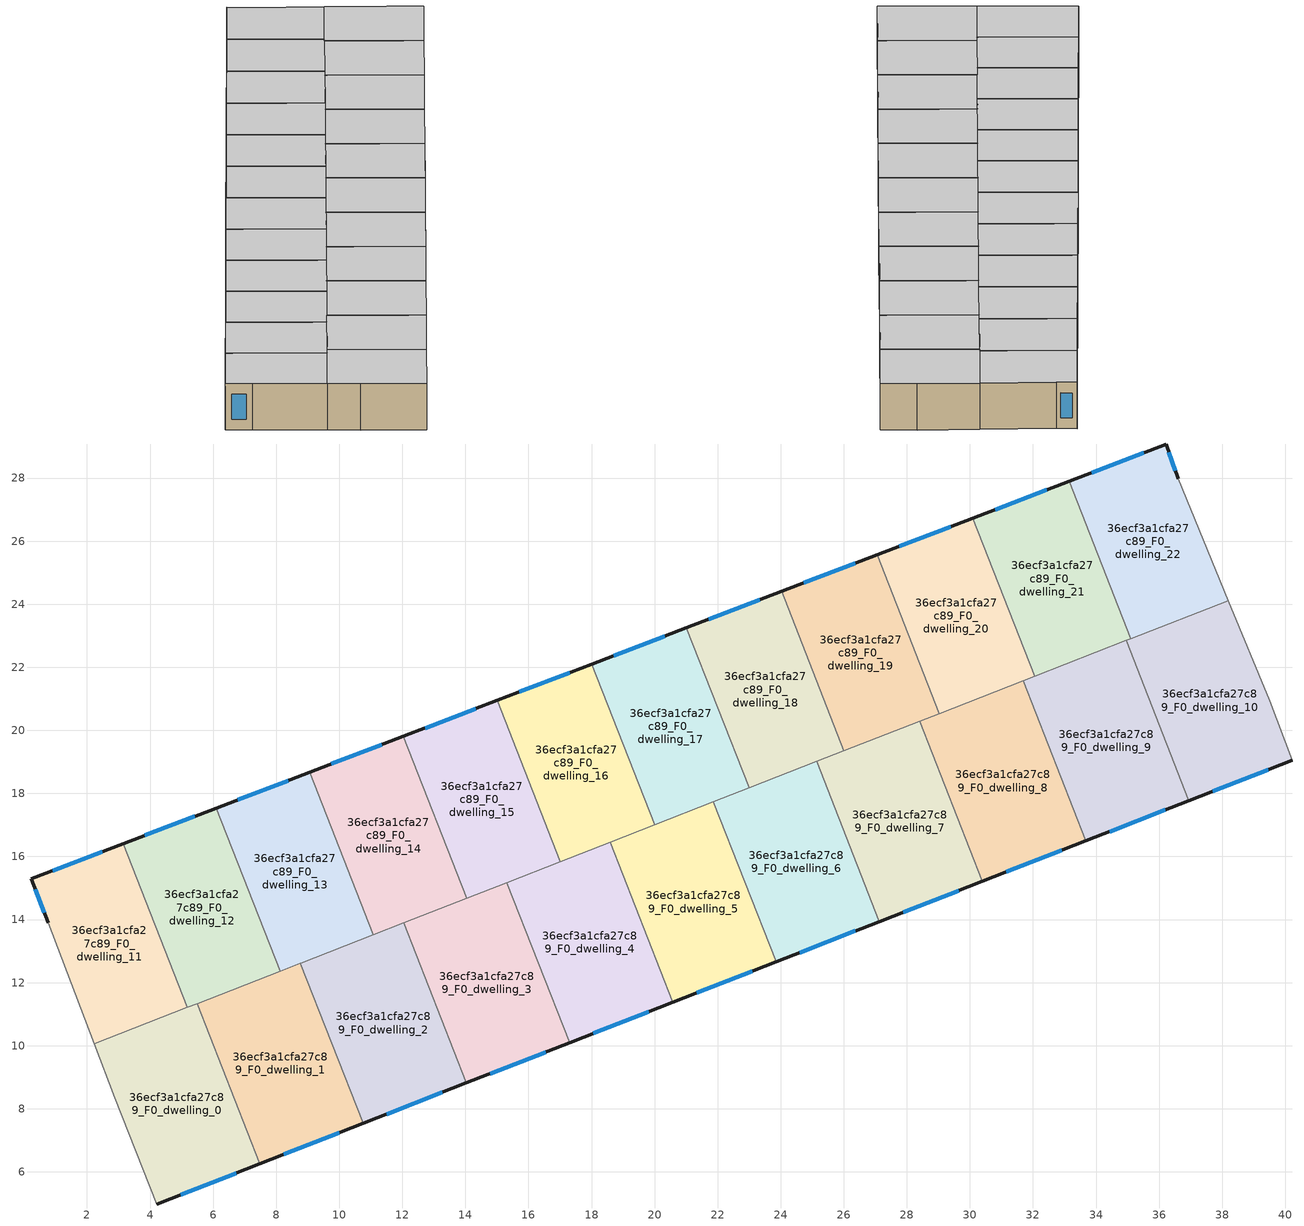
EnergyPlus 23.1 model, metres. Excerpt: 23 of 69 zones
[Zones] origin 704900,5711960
36ecf3a1cfa27c89_F0_dwelling_0
 floor ground (EU_floor_Construction): 5.5,11.34 7.48,6.26 4.21,4.98 2.89,8.34 2.24,10.06 z0
 wall outside (EU_wall_Construction): 4.21,4.98 7.48,6.26 z0:3
 wall to 36ecf3a1cfa27c89_F0_dwelling_1 (EU_wall_Construction): 7.48,6.26 5.5,11.34 z0:3
 wall adiabatic (EU_wall_Construction): 2.24,10.06 2.89,8.34 4.21,4.98 z0:3
 wall to 36ecf3a1cfa27c89_F0_dwelling_11 (EU_wall_Construction): 5.19,11.21 2.24,10.06 z0:3
 wall to 36ecf3a1cfa27c89_F0_dwelling_12 (EU_wall_Construction): 5.5,11.34 5.19,11.21 z0:3
 window (EU_Window_Construction): 4.97,5.28 6.73,5.96 z0.69:2.31
 ceiling to 36ecf3a1cfa27c89_F1_dwelling_0 (EU_floor_Construction): 7.48,6.26 5.5,11.34 2.24,10.06 2.89,8.34 4.21,4.98 z3
36ecf3a1cfa27c89_F0_dwelling_1
 floor ground (EU_floor_Construction): 8.77,12.62 10.76,7.54 7.48,6.26 5.5,11.34 z0
 wall outside (EU_wall_Construction): 7.48,6.26 10.76,7.54 z0:3
 wall to 36ecf3a1cfa27c89_F0_dwelling_2 (EU_wall_Construction): 10.76,7.54 8.77,12.62 z0:3
 wall to 36ecf3a1cfa27c89_F0_dwelling_12 (EU_wall_Construction): 8.13,12.36 5.5,11.34 z0:3
 wall to 36ecf3a1cfa27c89_F0_dwelling_13 (EU_wall_Construction): 8.77,12.62 8.13,12.36 z0:3
 window (EU_Window_Construction): 8.24,6.55 10,7.24 z0.69:2.31
 ceiling to 36ecf3a1cfa27c89_F1_dwelling_1 (EU_floor_Construction): 10.76,7.54 8.77,12.62 5.5,11.34 7.48,6.26 z3
36ecf3a1cfa27c89_F0_dwelling_10
 floor ground (EU_floor_Construction): 38.2,24.12 39.51,20.94 40.22,19.05 36.95,17.77 34.96,22.85 z0
 wall outside (EU_wall_Construction): 36.95,17.77 40.22,19.05 z0:3
 wall adiabatic (EU_wall_Construction): 40.22,19.05 39.51,20.94 38.2,24.12 z0:3
 wall to 36ecf3a1cfa27c89_F0_dwelling_9 (EU_wall_Construction): 34.96,22.85 36.95,17.77 z0:3
 wall to 36ecf3a1cfa27c89_F0_dwelling_22 (EU_wall_Construction): 38.2,24.12 35.1,22.9 z0:3
 wall to 36ecf3a1cfa27c89_F0_dwelling_21 (EU_wall_Construction): 35.1,22.9 34.96,22.85 z0:3
 window (EU_Window_Construction): 37.7,18.07 39.46,18.76 z0.69:2.31
 ceiling to 36ecf3a1cfa27c89_F1_dwelling_10 (EU_floor_Construction): 40.22,19.05 39.51,20.94 38.2,24.12 34.96,22.85 36.95,17.77 z3
36ecf3a1cfa27c89_F0_dwelling_11
 floor ground (EU_floor_Construction): 3.16,16.41 5.19,11.21 2.24,10.06 0.78,13.89 0.23,15.29 z0
 wall outside (EU_wall_Construction): 3.16,16.41 0.23,15.29 0.78,13.89 z0:3
 wall to 36ecf3a1cfa27c89_F0_dwelling_12 (EU_wall_Construction): 5.19,11.21 3.16,16.41 z0:3
 wall adiabatic (EU_wall_Construction): 0.78,13.89 2.24,10.06 z0:3
 window (EU_Window_Construction): 2.48,16.15 0.91,15.55 / 0.36,14.96 0.65,14.22 z0.69:2.31
 ceiling to 36ecf3a1cfa27c89_F1_dwelling_11 (EU_floor_Construction): 5.19,11.21 3.16,16.41 0.23,15.29 0.78,13.89 2.24,10.06 z3
36ecf3a1cfa27c89_F0_dwelling_12
 floor ground (EU_floor_Construction): 6.1,17.54 8.13,12.36 5.19,11.21 3.16,16.41 z0
 wall outside (EU_wall_Construction): 6.1,17.54 3.16,16.41 z0:3
 wall to 36ecf3a1cfa27c89_F0_dwelling_13 (EU_wall_Construction): 8.13,12.36 6.1,17.54 z0:3
 window (EU_Window_Construction): 5.42,17.28 3.84,16.67 z0.69:2.31
 ceiling to 36ecf3a1cfa27c89_F1_dwelling_12 (EU_floor_Construction): 8.13,12.36 6.1,17.54 3.16,16.41 5.19,11.21 z3
36ecf3a1cfa27c89_F0_dwelling_13
 floor ground (EU_floor_Construction): 9.06,18.67 11.08,13.52 8.13,12.36 6.1,17.54 z0
 wall outside (EU_wall_Construction): 9.06,18.67 6.1,17.54 z0:3
 wall to 36ecf3a1cfa27c89_F0_dwelling_14 (EU_wall_Construction): 11.08,13.52 9.06,18.67 z0:3
 wall to 36ecf3a1cfa27c89_F0_dwelling_2 (EU_wall_Construction): 8.77,12.62 11.08,13.52 z0:3
 window (EU_Window_Construction): 8.38,18.41 6.79,17.8 z0.69:2.31
 ceiling to 36ecf3a1cfa27c89_F1_dwelling_13 (EU_floor_Construction): 11.08,13.52 9.06,18.67 6.1,17.54 8.13,12.36 z3
36ecf3a1cfa27c89_F0_dwelling_14
 floor ground (EU_floor_Construction): 12.03,19.81 14.04,14.67 11.08,13.52 9.06,18.67 z0
 wall outside (EU_wall_Construction): 12.03,19.81 9.06,18.67 z0:3
 wall to 36ecf3a1cfa27c89_F0_dwelling_15 (EU_wall_Construction): 14.04,14.67 12.03,19.81 z0:3
 wall to 36ecf3a1cfa27c89_F0_dwelling_3 (EU_wall_Construction): 12.05,13.9 14.04,14.67 z0:3
 wall to 36ecf3a1cfa27c89_F0_dwelling_2 (EU_wall_Construction): 11.08,13.52 12.05,13.89 z0:3
 window (EU_Window_Construction): 11.35,19.55 9.75,18.93 z0.69:2.31
 ceiling to 36ecf3a1cfa27c89_F1_dwelling_14 (EU_floor_Construction): 14.04,14.67 12.03,19.81 9.06,18.67 11.08,13.52 z3
36ecf3a1cfa27c89_F0_dwelling_15
 floor ground (EU_floor_Construction): 15.02,20.95 17.01,15.84 14.04,14.67 12.03,19.81 z0
 wall outside (EU_wall_Construction): 15.02,20.95 12.03,19.81 z0:3
 wall to 36ecf3a1cfa27c89_F0_dwelling_16 (EU_wall_Construction): 17.01,15.84 15.02,20.95 z0:3
 wall to 36ecf3a1cfa27c89_F0_dwelling_4 (EU_wall_Construction): 15.32,15.17 17.01,15.84 z0:3
 wall to 36ecf3a1cfa27c89_F0_dwelling_3 (EU_wall_Construction): 14.04,14.67 15.32,15.17 z0:3
 window (EU_Window_Construction): 14.32,20.69 12.72,20.07 z0.69:2.31
 ceiling to 36ecf3a1cfa27c89_F1_dwelling_15 (EU_floor_Construction): 17.01,15.84 15.02,20.95 12.03,19.81 14.04,14.67 z3
36ecf3a1cfa27c89_F0_dwelling_16
 floor ground (EU_floor_Construction): 18.01,22.1 20,17 17.01,15.84 15.02,20.95 z0
 wall outside (EU_wall_Construction): 18.01,22.1 15.02,20.95 z0:3
 wall to 36ecf3a1cfa27c89_F0_dwelling_17 (EU_wall_Construction): 20,17 18.01,22.1 z0:3
 wall to 36ecf3a1cfa27c89_F0_dwelling_5 (EU_wall_Construction): 18.59,16.45 20,17 z0:3
 wall to 36ecf3a1cfa27c89_F0_dwelling_4 (EU_wall_Construction): 17.01,15.84 18.59,16.45 z0:3
 window (EU_Window_Construction): 17.32,21.83 15.71,21.22 z0.69:2.31
 ceiling to 36ecf3a1cfa27c89_F1_dwelling_16 (EU_floor_Construction): 20,17 18.01,22.1 15.02,20.95 17.01,15.84 z3
36ecf3a1cfa27c89_F0_dwelling_17
 floor ground (EU_floor_Construction): 21.01,23.25 23,18.17 20,17 18.01,22.1 z0
 wall outside (EU_wall_Construction): 21.01,23.25 18.01,22.1 z0:3
 wall to 36ecf3a1cfa27c89_F0_dwelling_18 (EU_wall_Construction): 23,18.17 21.01,23.25 z0:3
 wall to 36ecf3a1cfa27c89_F0_dwelling_6 (EU_wall_Construction): 21.87,17.73 23,18.17 z0:3
 wall to 36ecf3a1cfa27c89_F0_dwelling_5 (EU_wall_Construction): 20,17 21.87,17.73 z0:3
 window (EU_Window_Construction): 20.32,22.98 18.7,22.37 z0.69:2.31
 ceiling to 36ecf3a1cfa27c89_F1_dwelling_17 (EU_floor_Construction): 23,18.17 21.01,23.25 18.01,22.1 20,17 z3
36ecf3a1cfa27c89_F0_dwelling_18
 floor ground (EU_floor_Construction): 24.03,24.41 26.01,19.35 23,18.17 21.01,23.25 z0
 wall outside (EU_wall_Construction): 24.03,24.41 21.01,23.25 z0:3
 wall to 36ecf3a1cfa27c89_F0_dwelling_19 (EU_wall_Construction): 26.01,19.35 24.03,24.41 z0:3
 wall to 36ecf3a1cfa27c89_F0_dwelling_7 (EU_wall_Construction): 25.14,19.01 26.01,19.35 z0:3
 wall to 36ecf3a1cfa27c89_F0_dwelling_6 (EU_wall_Construction): 23,18.17 25.14,19.01 z0:3
 window (EU_Window_Construction): 23.33,24.14 21.71,23.52 z0.69:2.31
 ceiling to 36ecf3a1cfa27c89_F1_dwelling_18 (EU_floor_Construction): 26.01,19.35 24.03,24.41 21.01,23.25 23,18.17 z3
36ecf3a1cfa27c89_F0_dwelling_19
 floor ground (EU_floor_Construction): 27.06,25.57 29.03,20.53 26.01,19.35 24.03,24.41 z0
 wall outside (EU_wall_Construction): 27.06,25.57 24.03,24.41 z0:3
 wall to 36ecf3a1cfa27c89_F0_dwelling_20 (EU_wall_Construction): 29.03,20.53 27.06,25.57 z0:3
 wall to 36ecf3a1cfa27c89_F0_dwelling_8 (EU_wall_Construction): 28.41,20.29 29.03,20.53 z0:3
 wall to 36ecf3a1cfa27c89_F0_dwelling_7 (EU_wall_Construction): 26.01,19.35 28.41,20.29 z0:3
 window (EU_Window_Construction): 26.36,25.3 24.73,24.67 z0.69:2.31
 ceiling to 36ecf3a1cfa27c89_F1_dwelling_19 (EU_floor_Construction): 29.03,20.53 27.06,25.57 24.03,24.41 26.01,19.35 z3
36ecf3a1cfa27c89_F0_dwelling_2
 floor ground (EU_floor_Construction): 12.05,13.89 14.03,8.82 10.76,7.54 8.77,12.62 z0
 wall outside (EU_wall_Construction): 10.76,7.54 14.03,8.82 z0:3
 wall to 36ecf3a1cfa27c89_F0_dwelling_3 (EU_wall_Construction): 14.03,8.82 12.05,13.89 z0:3
 window (EU_Window_Construction): 11.51,7.83 13.27,8.52 z0.69:2.31
 ceiling to 36ecf3a1cfa27c89_F1_dwelling_2 (EU_floor_Construction): 14.03,8.82 12.05,13.89 8.77,12.62 10.76,7.54 z3
36ecf3a1cfa27c89_F0_dwelling_20
 floor ground (EU_floor_Construction): 30.1,26.73 32.06,21.71 29.03,20.53 27.06,25.57 z0
 wall outside (EU_wall_Construction): 30.1,26.73 27.06,25.57 z0:3
 wall to 36ecf3a1cfa27c89_F0_dwelling_21 (EU_wall_Construction): 32.06,21.71 30.1,26.73 z0:3
 wall to 36ecf3a1cfa27c89_F0_dwelling_9 (EU_wall_Construction): 31.69,21.57 32.06,21.71 z0:3
 wall to 36ecf3a1cfa27c89_F0_dwelling_8 (EU_wall_Construction): 29.03,20.53 31.69,21.57 z0:3
 window (EU_Window_Construction): 29.39,26.46 27.76,25.84 z0.69:2.31
 ceiling to 36ecf3a1cfa27c89_F1_dwelling_20 (EU_floor_Construction): 32.06,21.71 30.1,26.73 27.06,25.57 29.03,20.53 z3
36ecf3a1cfa27c89_F0_dwelling_21
 floor ground (EU_floor_Construction): 33.15,27.9 35.1,22.91 32.06,21.71 30.1,26.73 z0
 wall outside (EU_wall_Construction): 33.15,27.9 30.1,26.73 z0:3
 wall to 36ecf3a1cfa27c89_F0_dwelling_22 (EU_wall_Construction): 35.1,22.91 33.15,27.9 z0:3
 wall to 36ecf3a1cfa27c89_F0_dwelling_9 (EU_wall_Construction): 32.06,21.72 34.96,22.85 z0:3
 window (EU_Window_Construction): 32.44,27.63 30.8,27 z0.69:2.31
 ceiling to 36ecf3a1cfa27c89_F1_dwelling_21 (EU_floor_Construction): 35.1,22.91 33.15,27.9 30.1,26.73 32.06,21.71 z3
36ecf3a1cfa27c89_F0_dwelling_22
 floor ground (EU_floor_Construction): 36.6,27.98 38.2,24.12 35.1,22.91 33.15,27.9 36.22,29.08 z0
 wall outside (EU_wall_Construction): 36.6,27.98 36.22,29.08 33.15,27.9 z0:3
 wall adiabatic (EU_wall_Construction): 38.2,24.12 36.6,27.98 z0:3
 window (EU_Window_Construction): 35.51,28.81 33.86,28.17 / 36.52,28.24 36.31,28.83 z0.69:2.31
 ceiling to 36ecf3a1cfa27c89_F1_dwelling_22 (EU_floor_Construction): 38.2,24.12 36.6,27.98 36.22,29.08 33.15,27.9 35.1,22.91 z3
36ecf3a1cfa27c89_F0_dwelling_3
 floor ground (EU_floor_Construction): 15.32,15.17 17.3,10.1 14.03,8.82 12.05,13.89 z0
 wall outside (EU_wall_Construction): 14.03,8.82 17.3,10.1 z0:3
 wall to 36ecf3a1cfa27c89_F0_dwelling_4 (EU_wall_Construction): 17.3,10.1 15.32,15.17 z0:3
 window (EU_Window_Construction): 14.79,9.11 16.55,9.8 z0.69:2.31
 ceiling to 36ecf3a1cfa27c89_F1_dwelling_3 (EU_floor_Construction): 17.3,10.1 15.32,15.17 12.05,13.89 14.03,8.82 z3
36ecf3a1cfa27c89_F0_dwelling_4
 floor ground (EU_floor_Construction): 18.59,16.45 20.58,11.38 17.3,10.1 15.32,15.17 z0
 wall outside (EU_wall_Construction): 17.3,10.1 20.58,11.38 z0:3
 wall to 36ecf3a1cfa27c89_F0_dwelling_5 (EU_wall_Construction): 20.58,11.38 18.59,16.45 z0:3
 window (EU_Window_Construction): 18.06,10.39 19.82,11.08 z0.69:2.31
 ceiling to 36ecf3a1cfa27c89_F1_dwelling_4 (EU_floor_Construction): 20.58,11.38 18.59,16.45 15.32,15.17 17.3,10.1 z3
36ecf3a1cfa27c89_F0_dwelling_5
 floor ground (EU_floor_Construction): 21.87,17.73 23.85,12.66 20.58,11.38 18.59,16.45 z0
 wall outside (EU_wall_Construction): 20.58,11.38 23.85,12.66 z0:3
 wall to 36ecf3a1cfa27c89_F0_dwelling_6 (EU_wall_Construction): 23.85,12.66 21.87,17.73 z0:3
 window (EU_Window_Construction): 21.34,11.67 23.09,12.36 z0.69:2.31
 ceiling to 36ecf3a1cfa27c89_F1_dwelling_5 (EU_floor_Construction): 23.85,12.66 21.87,17.73 18.59,16.45 20.58,11.38 z3
36ecf3a1cfa27c89_F0_dwelling_6
 floor ground (EU_floor_Construction): 25.14,19.01 27.12,13.93 23.85,12.66 21.87,17.73 z0
 wall outside (EU_wall_Construction): 23.85,12.66 27.12,13.93 z0:3
 wall to 36ecf3a1cfa27c89_F0_dwelling_7 (EU_wall_Construction): 27.12,13.93 25.14,19.01 z0:3
 window (EU_Window_Construction): 24.61,12.95 26.37,13.64 z0.69:2.31
 ceiling to 36ecf3a1cfa27c89_F1_dwelling_6 (EU_floor_Construction): 27.12,13.93 25.14,19.01 21.87,17.73 23.85,12.66 z3
36ecf3a1cfa27c89_F0_dwelling_7
 floor ground (EU_floor_Construction): 28.41,20.29 30.4,15.21 27.12,13.93 25.14,19.01 z0
 wall outside (EU_wall_Construction): 27.12,13.93 30.4,15.21 z0:3
 wall to 36ecf3a1cfa27c89_F0_dwelling_8 (EU_wall_Construction): 30.4,15.21 28.41,20.29 z0:3
 window (EU_Window_Construction): 27.88,14.23 29.64,14.92 z0.69:2.31
 ceiling to 36ecf3a1cfa27c89_F1_dwelling_7 (EU_floor_Construction): 30.4,15.21 28.41,20.29 25.14,19.01 27.12,13.93 z3
36ecf3a1cfa27c89_F0_dwelling_8
 floor ground (EU_floor_Construction): 31.69,21.57 33.67,16.49 30.4,15.21 28.41,20.29 z0
 wall outside (EU_wall_Construction): 30.4,15.21 33.67,16.49 z0:3
 wall to 36ecf3a1cfa27c89_F0_dwelling_9 (EU_wall_Construction): 33.67,16.49 31.69,21.57 z0:3
 window (EU_Window_Construction): 31.16,15.51 32.91,16.2 z0.69:2.31
 ceiling to 36ecf3a1cfa27c89_F1_dwelling_8 (EU_floor_Construction): 33.67,16.49 31.69,21.57 28.41,20.29 30.4,15.21 z3
36ecf3a1cfa27c89_F0_dwelling_9
 floor ground (EU_floor_Construction): 34.96,22.85 36.95,17.77 33.67,16.49 31.69,21.57 z0
 wall outside (EU_wall_Construction): 33.67,16.49 36.95,17.77 z0:3
 window (EU_Window_Construction): 34.43,16.79 36.19,17.48 z0.69:2.31
 ceiling to 36ecf3a1cfa27c89_F1_dwelling_9 (EU_floor_Construction): 36.95,17.77 34.96,22.85 31.69,21.57 33.67,16.49 z3
[Building]
EU S2 Campaign: North Axis=0; Terrain=City; Solar Distribution=FullExterior
[Site:Location]
London: Latitude=51.5; Longitude=-0.5; Time Zone=0; Elevation=25
[SizingPeriod:WeatherFileDays]
AnnualSizingPeriod: Begin Month=1; Begin Day of Month=1; End Month=12; End Day of Month=31; Day of Week for Start Day=Monday; Use Weather File Daylight Saving Period=No; Use Weather File Rain and Snow Indicators=No
[MATERIAL]
EU_InternalMass_Material: Roughness=MediumRough; Thickness=0.1; Conductivity=1; Density=1800; Specific Heat=900; Thermal Absorptance=0.9; Solar Absorptance=0.7; Visible Absorptance=0.7
[MATERIAL:NOMASS] Roughness=MediumRough; Thermal Absorptance=0.9; Solar Absorptance=0.7; Visible Absorptance=0.7
Name | Thermal Resistance
EU_wall_NoMass | 0.635353
EU_floor_NoMass | 1.96382
[WINDOWMATERIAL:SIMPLEGLAZINGSYSTEM]
EU_Window_SimpleGlazing: UFactor=2.96269; Solar Heat Gain Coefficient=0.76; Visible Transmittance=0.76
[CONSTRUCTION]
EU_wall_Construction: EU_wall_NoMass
EU_floor_Construction: EU_floor_NoMass
EU_InternalMass_Construction: EU_InternalMass_Material
EU_Window_Construction: EU_Window_SimpleGlazing
[ZONE] Type=1; Multiplier=1; Ceiling Height=autocalculate; Floor Area=autocalculate; Part of Total Floor Area=Yes
Name | Volume
36ecf3a1cfa27c89_F0_dwelling_0 | 57.4893
36ecf3a1cfa27c89_F0_dwelling_1 | 57.4871
36ecf3a1cfa27c89_F0_dwelling_10 | 57.4812
36ecf3a1cfa27c89_F0_dwelling_11 | 52.7073
36ecf3a1cfa27c89_F0_dwelling_12 | 52.7051
36ecf3a1cfa27c89_F0_dwelling_13 | 52.7109
36ecf3a1cfa27c89_F0_dwelling_14 | 52.689
36ecf3a1cfa27c89_F0_dwelling_15 | 52.7161
36ecf3a1cfa27c89_F0_dwelling_16; 36ecf3a1cfa27c89_F0_dwelling_17 | 52.7036
36ecf3a1cfa27c89_F0_dwelling_18 | 52.7175
36ecf3a1cfa27c89_F0_dwelling_19 | 52.7058
36ecf3a1cfa27c89_F0_dwelling_2 | 57.4995
36ecf3a1cfa27c89_F0_dwelling_20 | 52.7095
36ecf3a1cfa27c89_F0_dwelling_21 | 52.7007
36ecf3a1cfa27c89_F0_dwelling_22 | 52.7043
36ecf3a1cfa27c89_F0_dwelling_3; 36ecf3a1cfa27c89_F0_dwelling_7 | 57.4834
36ecf3a1cfa27c89_F0_dwelling_4; 36ecf3a1cfa27c89_F0_dwelling_8 | 57.4907
36ecf3a1cfa27c89_F0_dwelling_5; 36ecf3a1cfa27c89_F0_dwelling_9 | 57.5002
36ecf3a1cfa27c89_F0_dwelling_6 | 57.4761
[INTERNALMASS] Construction=EU_InternalMass_Construction
Name | Zone or ZoneList | Surface Area
36ecf3a1cfa27c89_F0_dwelling_0_EU_InternalMass | 36ecf3a1cfa27c89_F0_dwelling_0 | 19.1634
36ecf3a1cfa27c89_F0_dwelling_1_EU_InternalMass | 36ecf3a1cfa27c89_F0_dwelling_1 | 19.1624
36ecf3a1cfa27c89_F0_dwelling_2_EU_InternalMass | 36ecf3a1cfa27c89_F0_dwelling_2 | 19.1668
36ecf3a1cfa27c89_F0_dwelling_3_EU_InternalMass | 36ecf3a1cfa27c89_F0_dwelling_3 | 19.161
36ecf3a1cfa27c89_F0_dwelling_4_EU_InternalMass | 36ecf3a1cfa27c89_F0_dwelling_4 | 19.1636
36ecf3a1cfa27c89_F0_dwelling_5_EU_InternalMass | 36ecf3a1cfa27c89_F0_dwelling_5 | 19.1668
36ecf3a1cfa27c89_F0_dwelling_6_EU_InternalMass | 36ecf3a1cfa27c89_F0_dwelling_6 | 19.1591
36ecf3a1cfa27c89_F0_dwelling_7_EU_InternalMass | 36ecf3a1cfa27c89_F0_dwelling_7 | 19.161
36ecf3a1cfa27c89_F0_dwelling_8_EU_InternalMass | 36ecf3a1cfa27c89_F0_dwelling_8 | 19.1636
36ecf3a1cfa27c89_F0_dwelling_9_EU_InternalMass | 36ecf3a1cfa27c89_F0_dwelling_9 | 19.1668
36ecf3a1cfa27c89_F0_dwelling_10_EU_InternalMass | 36ecf3a1cfa27c89_F0_dwelling_10 | 19.1605
36ecf3a1cfa27c89_F0_dwelling_11_EU_InternalMass | 36ecf3a1cfa27c89_F0_dwelling_11 | 17.5692
36ecf3a1cfa27c89_F0_dwelling_12_EU_InternalMass | 36ecf3a1cfa27c89_F0_dwelling_12 | 17.5682
36ecf3a1cfa27c89_F0_dwelling_13_EU_InternalMass | 36ecf3a1cfa27c89_F0_dwelling_13 | 17.5702
36ecf3a1cfa27c89_F0_dwelling_14_EU_InternalMass | 36ecf3a1cfa27c89_F0_dwelling_14 | 17.5631
36ecf3a1cfa27c89_F0_dwelling_15_EU_InternalMass | 36ecf3a1cfa27c89_F0_dwelling_15 | 17.5717
36ecf3a1cfa27c89_F0_dwelling_16_EU_InternalMass | 36ecf3a1cfa27c89_F0_dwelling_16 | 17.5676
36ecf3a1cfa27c89_F0_dwelling_17_EU_InternalMass | 36ecf3a1cfa27c89_F0_dwelling_17 | 17.568
36ecf3a1cfa27c89_F0_dwelling_18_EU_InternalMass | 36ecf3a1cfa27c89_F0_dwelling_18 | 17.5725
36ecf3a1cfa27c89_F0_dwelling_19_EU_InternalMass | 36ecf3a1cfa27c89_F0_dwelling_19 | 17.5688
36ecf3a1cfa27c89_F0_dwelling_20_EU_InternalMass | 36ecf3a1cfa27c89_F0_dwelling_20 | 17.5697
36ecf3a1cfa27c89_F0_dwelling_21_EU_InternalMass | 36ecf3a1cfa27c89_F0_dwelling_21 | 17.5669
36ecf3a1cfa27c89_F0_dwelling_22_EU_InternalMass | 36ecf3a1cfa27c89_F0_dwelling_22 | 17.5682
[OTHEREQUIPMENT] Fuel Type=Electricity; Design Level Calculation Method=Watts/Area; Power per Zone Floor Area=1; Fraction Latent=0; Fraction Radiant=0; Fraction Lost=0; Carbon Dioxide Generation Rate=0; EndUse Subcategory=EU_Step8_InternalGains
Name | Zone or ZoneList or Space or SpaceList | Schedule
EU_Step8_InternalGain_36ecf3a1cfa27c89_F0_dwelling_0_f000 | 36ecf3a1cfa27c89_F0_dwelling_0 | EU_Step8_GainSchedule_36ecf3a1cfa27c89_F0_dwelling_0_f000
EU_Step8_InternalGain_36ecf3a1cfa27c89_F0_dwelling_1_f000 | 36ecf3a1cfa27c89_F0_dwelling_1 | EU_Step8_GainSchedule_36ecf3a1cfa27c89_F0_dwelling_1_f000
EU_Step8_InternalGain_36ecf3a1cfa27c89_F0_dwelling_2_f000 | 36ecf3a1cfa27c89_F0_dwelling_2 | EU_Step8_GainSchedule_36ecf3a1cfa27c89_F0_dwelling_2_f000
EU_Step8_InternalGain_36ecf3a1cfa27c89_F0_dwelling_3_f000 | 36ecf3a1cfa27c89_F0_dwelling_3 | EU_Step8_GainSchedule_36ecf3a1cfa27c89_F0_dwelling_3_f000
EU_Step8_InternalGain_36ecf3a1cfa27c89_F0_dwelling_4_f000 | 36ecf3a1cfa27c89_F0_dwelling_4 | EU_Step8_GainSchedule_36ecf3a1cfa27c89_F0_dwelling_4_f000
EU_Step8_InternalGain_36ecf3a1cfa27c89_F0_dwelling_5_f000 | 36ecf3a1cfa27c89_F0_dwelling_5 | EU_Step8_GainSchedule_36ecf3a1cfa27c89_F0_dwelling_5_f000
EU_Step8_InternalGain_36ecf3a1cfa27c89_F0_dwelling_6_f000 | 36ecf3a1cfa27c89_F0_dwelling_6 | EU_Step8_GainSchedule_36ecf3a1cfa27c89_F0_dwelling_6_f000
EU_Step8_InternalGain_36ecf3a1cfa27c89_F0_dwelling_7_f000 | 36ecf3a1cfa27c89_F0_dwelling_7 | EU_Step8_GainSchedule_36ecf3a1cfa27c89_F0_dwelling_7_f000
EU_Step8_InternalGain_36ecf3a1cfa27c89_F0_dwelling_8_f000 | 36ecf3a1cfa27c89_F0_dwelling_8 | EU_Step8_GainSchedule_36ecf3a1cfa27c89_F0_dwelling_8_f000
EU_Step8_InternalGain_36ecf3a1cfa27c89_F0_dwelling_9_f000 | 36ecf3a1cfa27c89_F0_dwelling_9 | EU_Step8_GainSchedule_36ecf3a1cfa27c89_F0_dwelling_9_f000
EU_Step8_InternalGain_36ecf3a1cfa27c89_F0_dwelling_10_f000 | 36ecf3a1cfa27c89_F0_dwelling_10 | EU_Step8_GainSchedule_36ecf3a1cfa27c89_F0_dwelling_10_f000
EU_Step8_InternalGain_36ecf3a1cfa27c89_F0_dwelling_11_f000 | 36ecf3a1cfa27c89_F0_dwelling_11 | EU_Step8_GainSchedule_36ecf3a1cfa27c89_F0_dwelling_11_f000
EU_Step8_InternalGain_36ecf3a1cfa27c89_F0_dwelling_12_f000 | 36ecf3a1cfa27c89_F0_dwelling_12 | EU_Step8_GainSchedule_36ecf3a1cfa27c89_F0_dwelling_12_f000
EU_Step8_InternalGain_36ecf3a1cfa27c89_F0_dwelling_13_f000 | 36ecf3a1cfa27c89_F0_dwelling_13 | EU_Step8_GainSchedule_36ecf3a1cfa27c89_F0_dwelling_13_f000
EU_Step8_InternalGain_36ecf3a1cfa27c89_F0_dwelling_14_f000 | 36ecf3a1cfa27c89_F0_dwelling_14 | EU_Step8_GainSchedule_36ecf3a1cfa27c89_F0_dwelling_14_f000
EU_Step8_InternalGain_36ecf3a1cfa27c89_F0_dwelling_15_f000 | 36ecf3a1cfa27c89_F0_dwelling_15 | EU_Step8_GainSchedule_36ecf3a1cfa27c89_F0_dwelling_15_f000
EU_Step8_InternalGain_36ecf3a1cfa27c89_F0_dwelling_16_f000 | 36ecf3a1cfa27c89_F0_dwelling_16 | EU_Step8_GainSchedule_36ecf3a1cfa27c89_F0_dwelling_16_f000
EU_Step8_InternalGain_36ecf3a1cfa27c89_F0_dwelling_17_f000 | 36ecf3a1cfa27c89_F0_dwelling_17 | EU_Step8_GainSchedule_36ecf3a1cfa27c89_F0_dwelling_17_f000
EU_Step8_InternalGain_36ecf3a1cfa27c89_F0_dwelling_18_f000 | 36ecf3a1cfa27c89_F0_dwelling_18 | EU_Step8_GainSchedule_36ecf3a1cfa27c89_F0_dwelling_18_f000
EU_Step8_InternalGain_36ecf3a1cfa27c89_F0_dwelling_19_f000 | 36ecf3a1cfa27c89_F0_dwelling_19 | EU_Step8_GainSchedule_36ecf3a1cfa27c89_F0_dwelling_19_f000
EU_Step8_InternalGain_36ecf3a1cfa27c89_F0_dwelling_20_f000 | 36ecf3a1cfa27c89_F0_dwelling_20 | EU_Step8_GainSchedule_36ecf3a1cfa27c89_F0_dwelling_20_f000
EU_Step8_InternalGain_36ecf3a1cfa27c89_F0_dwelling_21_f000 | 36ecf3a1cfa27c89_F0_dwelling_21 | EU_Step8_GainSchedule_36ecf3a1cfa27c89_F0_dwelling_21_f000
EU_Step8_InternalGain_36ecf3a1cfa27c89_F0_dwelling_22_f000 | 36ecf3a1cfa27c89_F0_dwelling_22 | EU_Step8_GainSchedule_36ecf3a1cfa27c89_F0_dwelling_22_f000
[ZONEVENTILATION:DESIGNFLOWRATE] Schedule=EU_AlwaysOn; Design Flow Rate Calculation Method=AirChanges/Hour; Air Changes per Hour=0.555504; Ventilation Type=Natural; Fan Pressure Rise=0; Fan Total Efficiency=1; Constant Term Coefficient=1; Temperature Term Coefficient=0; Velocity Term Coefficient=0; Velocity Squared Term Coefficient=0; Minimum Indoor Temperature=-100; Maximum Indoor Temperature=100; Delta Temperature=-100; Minimum Outdoor Temperature=-100; Maximum Outdoor Temperature=100; Maximum Wind Speed=40
Name | Zone or ZoneList or Space or SpaceList
EU_ConstantAir_36ecf3a1cfa27c89_F0_dwelling_0 | 36ecf3a1cfa27c89_F0_dwelling_0
EU_ConstantAir_36ecf3a1cfa27c89_F0_dwelling_1 | 36ecf3a1cfa27c89_F0_dwelling_1
EU_ConstantAir_36ecf3a1cfa27c89_F0_dwelling_2 | 36ecf3a1cfa27c89_F0_dwelling_2
EU_ConstantAir_36ecf3a1cfa27c89_F0_dwelling_3 | 36ecf3a1cfa27c89_F0_dwelling_3
EU_ConstantAir_36ecf3a1cfa27c89_F0_dwelling_4 | 36ecf3a1cfa27c89_F0_dwelling_4
EU_ConstantAir_36ecf3a1cfa27c89_F0_dwelling_5 | 36ecf3a1cfa27c89_F0_dwelling_5
EU_ConstantAir_36ecf3a1cfa27c89_F0_dwelling_6 | 36ecf3a1cfa27c89_F0_dwelling_6
EU_ConstantAir_36ecf3a1cfa27c89_F0_dwelling_7 | 36ecf3a1cfa27c89_F0_dwelling_7
EU_ConstantAir_36ecf3a1cfa27c89_F0_dwelling_8 | 36ecf3a1cfa27c89_F0_dwelling_8
EU_ConstantAir_36ecf3a1cfa27c89_F0_dwelling_9 | 36ecf3a1cfa27c89_F0_dwelling_9
EU_ConstantAir_36ecf3a1cfa27c89_F0_dwelling_10 | 36ecf3a1cfa27c89_F0_dwelling_10
EU_ConstantAir_36ecf3a1cfa27c89_F0_dwelling_11 | 36ecf3a1cfa27c89_F0_dwelling_11
EU_ConstantAir_36ecf3a1cfa27c89_F0_dwelling_12 | 36ecf3a1cfa27c89_F0_dwelling_12
EU_ConstantAir_36ecf3a1cfa27c89_F0_dwelling_13 | 36ecf3a1cfa27c89_F0_dwelling_13
EU_ConstantAir_36ecf3a1cfa27c89_F0_dwelling_14 | 36ecf3a1cfa27c89_F0_dwelling_14
EU_ConstantAir_36ecf3a1cfa27c89_F0_dwelling_15 | 36ecf3a1cfa27c89_F0_dwelling_15
EU_ConstantAir_36ecf3a1cfa27c89_F0_dwelling_16 | 36ecf3a1cfa27c89_F0_dwelling_16
EU_ConstantAir_36ecf3a1cfa27c89_F0_dwelling_17 | 36ecf3a1cfa27c89_F0_dwelling_17
EU_ConstantAir_36ecf3a1cfa27c89_F0_dwelling_18 | 36ecf3a1cfa27c89_F0_dwelling_18
EU_ConstantAir_36ecf3a1cfa27c89_F0_dwelling_19 | 36ecf3a1cfa27c89_F0_dwelling_19
EU_ConstantAir_36ecf3a1cfa27c89_F0_dwelling_20 | 36ecf3a1cfa27c89_F0_dwelling_20
EU_ConstantAir_36ecf3a1cfa27c89_F0_dwelling_21 | 36ecf3a1cfa27c89_F0_dwelling_21
EU_ConstantAir_36ecf3a1cfa27c89_F0_dwelling_22 | 36ecf3a1cfa27c89_F0_dwelling_22
[HVACTEMPLATE:THERMOSTAT] Constant Heating Setpoint=20; Constant Cooling Setpoint=50
EU_HeatOnly_36ecf3a1cfa27c89_F0_dwelling_0; EU_HeatOnly_36ecf3a1cfa27c89_F0_dwelling_1; EU_HeatOnly_36ecf3a1cfa27c89_F0_dwelling_2; EU_HeatOnly_36ecf3a1cfa27c89_F0_dwelling_3; EU_HeatOnly_36ecf3a1cfa27c89_F0_dwelling_4; EU_HeatOnly_36ecf3a1cfa27c89_F0_dwelling_5; EU_HeatOnly_36ecf3a1cfa27c89_F0_dwelling_6; EU_HeatOnly_36ecf3a1cfa27c89_F0_dwelling_7; EU_HeatOnly_36ecf3a1cfa27c89_F0_dwelling_8; EU_HeatOnly_36ecf3a1cfa27c89_F0_dwelling_9; EU_HeatOnly_36ecf3a1cfa27c89_F0_dwelling_10; EU_HeatOnly_36ecf3a1cfa27c89_F0_dwelling_11; EU_HeatOnly_36ecf3a1cfa27c89_F0_dwelling_12; EU_HeatOnly_36ecf3a1cfa27c89_F0_dwelling_13; EU_HeatOnly_36ecf3a1cfa27c89_F0_dwelling_14; EU_HeatOnly_36ecf3a1cfa27c89_F0_dwelling_15; EU_HeatOnly_36ecf3a1cfa27c89_F0_dwelling_16; EU_HeatOnly_36ecf3a1cfa27c89_F0_dwelling_17; EU_HeatOnly_36ecf3a1cfa27c89_F0_dwelling_18; EU_HeatOnly_36ecf3a1cfa27c89_F0_dwelling_19; EU_HeatOnly_36ecf3a1cfa27c89_F0_dwelling_20; EU_HeatOnly_36ecf3a1cfa27c89_F0_dwelling_21; EU_HeatOnly_36ecf3a1cfa27c89_F0_dwelling_22; EU_HeatOnly_36ecf3a1cfa27c89_F1_dwelling_0; EU_HeatOnly_36ecf3a1cfa27c89_F1_dwelling_1; EU_HeatOnly_36ecf3a1cfa27c89_F1_dwelling_2; EU_HeatOnly_36ecf3a1cfa27c89_F1_dwelling_3; EU_HeatOnly_36ecf3a1cfa27c89_F1_dwelling_4; EU_HeatOnly_36ecf3a1cfa27c89_F1_dwelling_5; EU_HeatOnly_36ecf3a1cfa27c89_F1_dwelling_6; EU_HeatOnly_36ecf3a1cfa27c89_F1_dwelling_7; EU_HeatOnly_36ecf3a1cfa27c89_F1_dwelling_8; EU_HeatOnly_36ecf3a1cfa27c89_F1_dwelling_9; EU_HeatOnly_36ecf3a1cfa27c89_F1_dwelling_10; EU_HeatOnly_36ecf3a1cfa27c89_F1_dwelling_11; EU_HeatOnly_36ecf3a1cfa27c89_F1_dwelling_12; EU_HeatOnly_36ecf3a1cfa27c89_F1_dwelling_13; EU_HeatOnly_36ecf3a1cfa27c89_F1_dwelling_14; EU_HeatOnly_36ecf3a1cfa27c89_F1_dwelling_15; EU_HeatOnly_36ecf3a1cfa27c89_F1_dwelling_16; EU_HeatOnly_36ecf3a1cfa27c89_F1_dwelling_17; EU_HeatOnly_36ecf3a1cfa27c89_F1_dwelling_18; EU_HeatOnly_36ecf3a1cfa27c89_F1_dwelling_19; EU_HeatOnly_36ecf3a1cfa27c89_F1_dwelling_20; EU_HeatOnly_36ecf3a1cfa27c89_F1_dwelling_21; EU_HeatOnly_36ecf3a1cfa27c89_F1_dwelling_22; EU_HeatOnly_36ecf3a1cfa27c89_F2_dwelling_0; EU_HeatOnly_36ecf3a1cfa27c89_F2_dwelling_1; EU_HeatOnly_36ecf3a1cfa27c89_F2_dwelling_2; EU_HeatOnly_36ecf3a1cfa27c89_F2_dwelling_3; EU_HeatOnly_36ecf3a1cfa27c89_F2_dwelling_4; EU_HeatOnly_36ecf3a1cfa27c89_F2_dwelling_5; EU_HeatOnly_36ecf3a1cfa27c89_F2_dwelling_6; EU_HeatOnly_36ecf3a1cfa27c89_F2_dwelling_7; EU_HeatOnly_36ecf3a1cfa27c89_F2_dwelling_8; EU_HeatOnly_36ecf3a1cfa27c89_F2_dwelling_9; EU_HeatOnly_36ecf3a1cfa27c89_F2_dwelling_10; EU_HeatOnly_36ecf3a1cfa27c89_F2_dwelling_11; EU_HeatOnly_36ecf3a1cfa27c89_F2_dwelling_12; EU_HeatOnly_36ecf3a1cfa27c89_F2_dwelling_13; EU_HeatOnly_36ecf3a1cfa27c89_F2_dwelling_14; EU_HeatOnly_36ecf3a1cfa27c89_F2_dwelling_15; EU_HeatOnly_36ecf3a1cfa27c89_F2_dwelling_16; EU_HeatOnly_36ecf3a1cfa27c89_F2_dwelling_17; EU_HeatOnly_36ecf3a1cfa27c89_F2_dwelling_18; EU_HeatOnly_36ecf3a1cfa27c89_F2_dwelling_19; EU_HeatOnly_36ecf3a1cfa27c89_F2_dwelling_20; EU_HeatOnly_36ecf3a1cfa27c89_F2_dwelling_21; EU_HeatOnly_36ecf3a1cfa27c89_F2_dwelling_22
[HVACTEMPLATE:ZONE:IDEALLOADSAIRSYSTEM] System Availability Schedule=EU_AlwaysOn; Maximum Heating Supply Air Temperature=50; Minimum Cooling Supply Air Temperature=13; Maximum Heating Supply Air Humidity Ratio=0.0156; Minimum Cooling Supply Air Humidity Ratio=0.0077; Heating Limit=NoLimit; Cooling Limit=NoLimit; Heating Availability Schedule=EU_AlwaysOn; Cooling Availability Schedule=EU_CoolingOff; Dehumidification Control Type=ConstantSensibleHeatRatio; Cooling Sensible Heat Ratio=0.7; Dehumidification Setpoint=60; Humidification Control Type=None; Humidification Setpoint=30; Outdoor Air Method=None; Outdoor Air Flow Rate per Person=0.00944; Outdoor Air Flow Rate per Zone Floor Area=0; Outdoor Air Flow Rate per Zone=0; Demand Controlled Ventilation Type=None; Outdoor Air Economizer Type=NoEconomizer; Heat Recovery Type=None; Sensible Heat Recovery Effectiveness=0.7; Latent Heat Recovery Effectiveness=0.65
Name | Template Thermostat
36ecf3a1cfa27c89_F0_dwelling_0 | EU_HeatOnly_36ecf3a1cfa27c89_F0_dwelling_0
36ecf3a1cfa27c89_F0_dwelling_1 | EU_HeatOnly_36ecf3a1cfa27c89_F0_dwelling_1
36ecf3a1cfa27c89_F0_dwelling_2 | EU_HeatOnly_36ecf3a1cfa27c89_F0_dwelling_2
36ecf3a1cfa27c89_F0_dwelling_3 | EU_HeatOnly_36ecf3a1cfa27c89_F0_dwelling_3
36ecf3a1cfa27c89_F0_dwelling_4 | EU_HeatOnly_36ecf3a1cfa27c89_F0_dwelling_4
36ecf3a1cfa27c89_F0_dwelling_5 | EU_HeatOnly_36ecf3a1cfa27c89_F0_dwelling_5
36ecf3a1cfa27c89_F0_dwelling_6 | EU_HeatOnly_36ecf3a1cfa27c89_F0_dwelling_6
36ecf3a1cfa27c89_F0_dwelling_7 | EU_HeatOnly_36ecf3a1cfa27c89_F0_dwelling_7
36ecf3a1cfa27c89_F0_dwelling_8 | EU_HeatOnly_36ecf3a1cfa27c89_F0_dwelling_8
36ecf3a1cfa27c89_F0_dwelling_9 | EU_HeatOnly_36ecf3a1cfa27c89_F0_dwelling_9
36ecf3a1cfa27c89_F0_dwelling_10 | EU_HeatOnly_36ecf3a1cfa27c89_F0_dwelling_10
36ecf3a1cfa27c89_F0_dwelling_11 | EU_HeatOnly_36ecf3a1cfa27c89_F0_dwelling_11
36ecf3a1cfa27c89_F0_dwelling_12 | EU_HeatOnly_36ecf3a1cfa27c89_F0_dwelling_12
36ecf3a1cfa27c89_F0_dwelling_13 | EU_HeatOnly_36ecf3a1cfa27c89_F0_dwelling_13
36ecf3a1cfa27c89_F0_dwelling_14 | EU_HeatOnly_36ecf3a1cfa27c89_F0_dwelling_14
36ecf3a1cfa27c89_F0_dwelling_15 | EU_HeatOnly_36ecf3a1cfa27c89_F0_dwelling_15
36ecf3a1cfa27c89_F0_dwelling_16 | EU_HeatOnly_36ecf3a1cfa27c89_F0_dwelling_16
36ecf3a1cfa27c89_F0_dwelling_17 | EU_HeatOnly_36ecf3a1cfa27c89_F0_dwelling_17
36ecf3a1cfa27c89_F0_dwelling_18 | EU_HeatOnly_36ecf3a1cfa27c89_F0_dwelling_18
36ecf3a1cfa27c89_F0_dwelling_19 | EU_HeatOnly_36ecf3a1cfa27c89_F0_dwelling_19
36ecf3a1cfa27c89_F0_dwelling_20 | EU_HeatOnly_36ecf3a1cfa27c89_F0_dwelling_20
36ecf3a1cfa27c89_F0_dwelling_21 | EU_HeatOnly_36ecf3a1cfa27c89_F0_dwelling_21
36ecf3a1cfa27c89_F0_dwelling_22 | EU_HeatOnly_36ecf3a1cfa27c89_F0_dwelling_22
[SIZING:ZONE] Zone Cooling Design Supply Air Temperature Input Method=SupplyAirTemperature; Zone Cooling Design Supply Air Temperature=13; Zone Heating Design Supply Air Temperature Input Method=SupplyAirTemperature; Zone Heating Design Supply Air Temperature=50; Zone Cooling Design Supply Air Humidity Ratio=0.008; Zone Heating Design Supply Air Humidity Ratio=0.008; Cooling Design Air Flow Method=DesignDay; Cooling Design Air Flow Rate=0; Cooling Minimum Air Flow per Zone Floor Area=0.000762; Cooling Minimum Air Flow=0; Cooling Minimum Air Flow Fraction=0.2; Heating Design Air Flow Method=DesignDay; Heating Design Air Flow Rate=0; Heating Maximum Air Flow per Zone Floor Area=0.002032; Heating Maximum Air Flow=0.141576; Heating Maximum Air Flow Fraction=0.3; Account for Dedicated Outdoor Air System=No; Dedicated Outdoor Air System Control Strategy=NeutralSupplyAir; Dedicated Outdoor Air Low Setpoint Temperature for Design=autosize; Dedicated Outdoor Air High Setpoint Temperature for Design=autosize; Zone Load Sizing Method=Sensible Load Only No Latent Load; Zone Latent Cooling Design Supply Air Humidity Ratio Input Method=HumidityRatioDifference; Zone Cooling Design Supply Air Humidity Ratio Difference=0.005; Zone Latent Heating Design Supply Air Humidity Ratio Input Method=HumidityRatioDifference; Zone Humidification Design Supply Air Humidity Ratio Difference=0.005
36ecf3a1cfa27c89_F0_dwelling_0; 36ecf3a1cfa27c89_F0_dwelling_1; 36ecf3a1cfa27c89_F0_dwelling_2; 36ecf3a1cfa27c89_F0_dwelling_3; 36ecf3a1cfa27c89_F0_dwelling_4; 36ecf3a1cfa27c89_F0_dwelling_5; 36ecf3a1cfa27c89_F0_dwelling_6; 36ecf3a1cfa27c89_F0_dwelling_7; 36ecf3a1cfa27c89_F0_dwelling_8; 36ecf3a1cfa27c89_F0_dwelling_9; 36ecf3a1cfa27c89_F0_dwelling_10; 36ecf3a1cfa27c89_F0_dwelling_11; 36ecf3a1cfa27c89_F0_dwelling_12; 36ecf3a1cfa27c89_F0_dwelling_13; 36ecf3a1cfa27c89_F0_dwelling_14; 36ecf3a1cfa27c89_F0_dwelling_15; 36ecf3a1cfa27c89_F0_dwelling_16; 36ecf3a1cfa27c89_F0_dwelling_17; 36ecf3a1cfa27c89_F0_dwelling_18; 36ecf3a1cfa27c89_F0_dwelling_19; 36ecf3a1cfa27c89_F0_dwelling_20; 36ecf3a1cfa27c89_F0_dwelling_21; 36ecf3a1cfa27c89_F0_dwelling_22
[SCHEDULE:CONSTANT]
Name | Hourly Value
EU_AlwaysOn | 1
EU_CoolingOff | 0
[SCHEDULE:FILE] Column Number=1; Rows to Skip at Top=0; Number of Hours of Data=8760; Column Separator=Comma; Interpolate to Timestep=No; Minutes per Item=60; Adjust Schedule for Daylight Savings=Yes
Name | File
EU_Step8_GainSchedule_36ecf3a1cfa27c89_F0_dwelling_0_f000 | ../../schedules/36ecf3a1cfa27c89/36ecf3a1cfa27c89_F0_dwelling_0_f000_gain.csv
EU_Step8_GainSchedule_36ecf3a1cfa27c89_F0_dwelling_1_f000 | ../../schedules/36ecf3a1cfa27c89/36ecf3a1cfa27c89_F0_dwelling_1_f000_gain.csv
EU_Step8_GainSchedule_36ecf3a1cfa27c89_F0_dwelling_2_f000 | ../../schedules/36ecf3a1cfa27c89/36ecf3a1cfa27c89_F0_dwelling_2_f000_gain.csv
EU_Step8_GainSchedule_36ecf3a1cfa27c89_F0_dwelling_3_f000 | ../../schedules/36ecf3a1cfa27c89/36ecf3a1cfa27c89_F0_dwelling_3_f000_gain.csv
EU_Step8_GainSchedule_36ecf3a1cfa27c89_F0_dwelling_4_f000 | ../../schedules/36ecf3a1cfa27c89/36ecf3a1cfa27c89_F0_dwelling_4_f000_gain.csv
EU_Step8_GainSchedule_36ecf3a1cfa27c89_F0_dwelling_5_f000 | ../../schedules/36ecf3a1cfa27c89/36ecf3a1cfa27c89_F0_dwelling_5_f000_gain.csv
EU_Step8_GainSchedule_36ecf3a1cfa27c89_F0_dwelling_6_f000 | ../../schedules/36ecf3a1cfa27c89/36ecf3a1cfa27c89_F0_dwelling_6_f000_gain.csv
EU_Step8_GainSchedule_36ecf3a1cfa27c89_F0_dwelling_7_f000 | ../../schedules/36ecf3a1cfa27c89/36ecf3a1cfa27c89_F0_dwelling_7_f000_gain.csv
EU_Step8_GainSchedule_36ecf3a1cfa27c89_F0_dwelling_8_f000 | ../../schedules/36ecf3a1cfa27c89/36ecf3a1cfa27c89_F0_dwelling_8_f000_gain.csv
EU_Step8_GainSchedule_36ecf3a1cfa27c89_F0_dwelling_9_f000 | ../../schedules/36ecf3a1cfa27c89/36ecf3a1cfa27c89_F0_dwelling_9_f000_gain.csv
EU_Step8_GainSchedule_36ecf3a1cfa27c89_F0_dwelling_10_f000 | ../../schedules/36ecf3a1cfa27c89/36ecf3a1cfa27c89_F0_dwelling_10_f000_gain.csv
EU_Step8_GainSchedule_36ecf3a1cfa27c89_F0_dwelling_11_f000 | ../../schedules/36ecf3a1cfa27c89/36ecf3a1cfa27c89_F0_dwelling_11_f000_gain.csv
EU_Step8_GainSchedule_36ecf3a1cfa27c89_F0_dwelling_12_f000 | ../../schedules/36ecf3a1cfa27c89/36ecf3a1cfa27c89_F0_dwelling_12_f000_gain.csv
EU_Step8_GainSchedule_36ecf3a1cfa27c89_F0_dwelling_13_f000 | ../../schedules/36ecf3a1cfa27c89/36ecf3a1cfa27c89_F0_dwelling_13_f000_gain.csv
EU_Step8_GainSchedule_36ecf3a1cfa27c89_F0_dwelling_14_f000 | ../../schedules/36ecf3a1cfa27c89/36ecf3a1cfa27c89_F0_dwelling_14_f000_gain.csv
EU_Step8_GainSchedule_36ecf3a1cfa27c89_F0_dwelling_15_f000 | ../../schedules/36ecf3a1cfa27c89/36ecf3a1cfa27c89_F0_dwelling_15_f000_gain.csv
EU_Step8_GainSchedule_36ecf3a1cfa27c89_F0_dwelling_16_f000 | ../../schedules/36ecf3a1cfa27c89/36ecf3a1cfa27c89_F0_dwelling_16_f000_gain.csv
EU_Step8_GainSchedule_36ecf3a1cfa27c89_F0_dwelling_17_f000 | ../../schedules/36ecf3a1cfa27c89/36ecf3a1cfa27c89_F0_dwelling_17_f000_gain.csv
EU_Step8_GainSchedule_36ecf3a1cfa27c89_F0_dwelling_18_f000 | ../../schedules/36ecf3a1cfa27c89/36ecf3a1cfa27c89_F0_dwelling_18_f000_gain.csv
EU_Step8_GainSchedule_36ecf3a1cfa27c89_F0_dwelling_19_f000 | ../../schedules/36ecf3a1cfa27c89/36ecf3a1cfa27c89_F0_dwelling_19_f000_gain.csv
EU_Step8_GainSchedule_36ecf3a1cfa27c89_F0_dwelling_20_f000 | ../../schedules/36ecf3a1cfa27c89/36ecf3a1cfa27c89_F0_dwelling_20_f000_gain.csv
EU_Step8_GainSchedule_36ecf3a1cfa27c89_F0_dwelling_21_f000 | ../../schedules/36ecf3a1cfa27c89/36ecf3a1cfa27c89_F0_dwelling_21_f000_gain.csv
EU_Step8_GainSchedule_36ecf3a1cfa27c89_F0_dwelling_22_f000 | ../../schedules/36ecf3a1cfa27c89/36ecf3a1cfa27c89_F0_dwelling_22_f000_gain.csv
